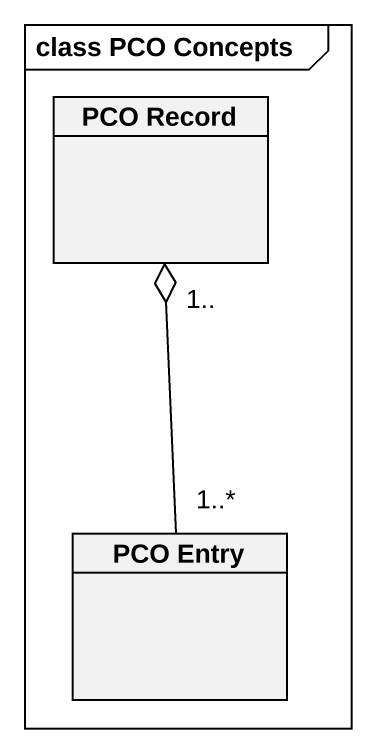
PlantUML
@startuml
mainframe class PCO Concepts
hide circle
hide empty members
class "PCO Record" as PCO_Record
class "PCO Entry" as PCO_Entry
PCO_Entry "1..*" -up-o "1.." PCO_Record
@enduml
